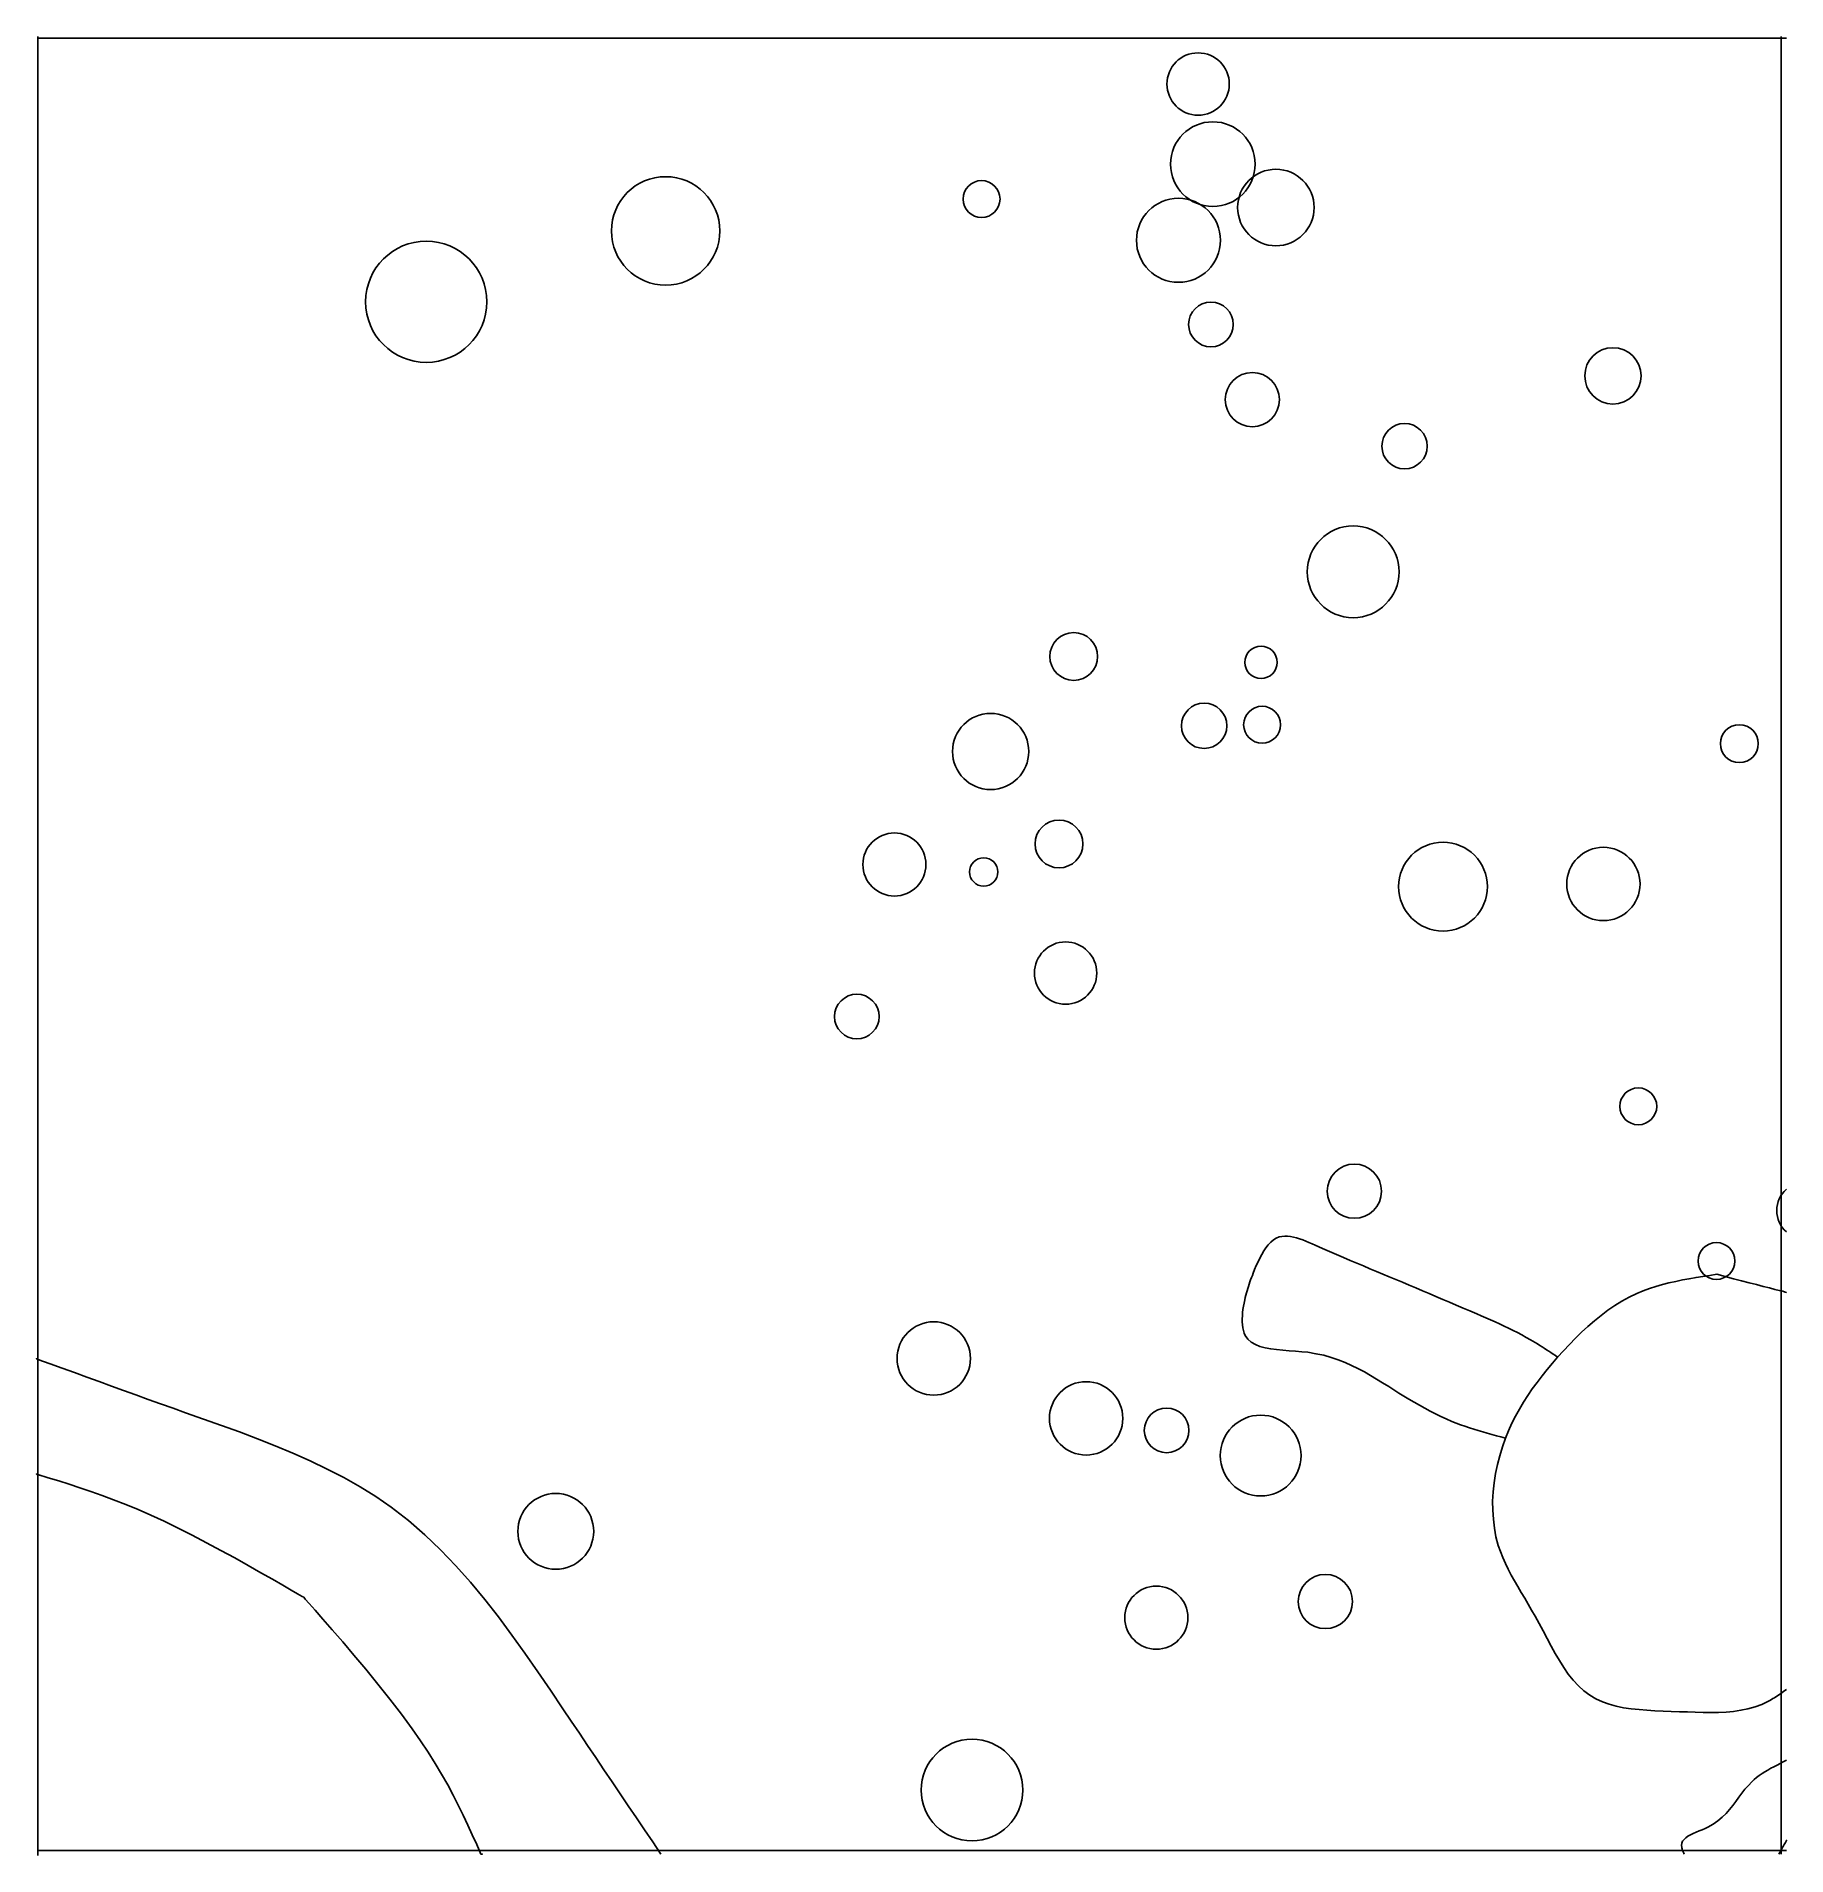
# Model space of a CAD drawing. Extents: x 9.06 to 10.04, y 3.53 to 4.56.
import ezdxf

# ---------------------------------------------------------------- set-up
doc = ezdxf.new("R2010")
doc.units = 0
for name, color, linetype in [('LAYER1', 7, 'CONTINUOUS'), ('LAYER10', 1, 'CONTINUOUS'), ('LAYER12', 5, 'CONTINUOUS')]:
    doc.layers.add(name, color=color, linetype=linetype)

msp = doc.modelspace()

# ---------------------------------------------------------------- linework, layer by layer
at = {"layer": 'LAYER1', "color": 7, "linetype": 'CONTINUOUS'}
for points in [[(9.0561, 4.5561), (9.056, 4.5561)], [(9.056, 4.5561), (9.056, 4.5561)], [(9.056, 4.5561), (9.056, 4.5561)], [(9.056, 4.5561), (10.0388, 4.5561)], [(9.056, 4.5561), (9.0561, 4.5561)], [(9.0561, 4.5561), (9.0561, 4.5561)], [(10.0388, 4.5561), (10.0428, 4.5561)], [(9.8843, 3.7659), (9.8817, 3.7666), (9.8791, 3.7673), (9.8766, 3.768), (9.874, 3.7687), (9.8715, 3.7694), (9.8689, 3.7702), (9.8664, 3.771), (9.8639, 3.7718), (9.8613, 3.7726), (9.8589, 3.7735), (9.8564, 3.7744), (9.8539, 3.7754), (9.8508, 3.7768), (9.8477, 3.7782), (9.8447, 3.7797), (9.8417, 3.7812), (9.8387, 3.7828), (9.8357, 3.7845), (9.8328, 3.7862), (9.8298, 3.7879), (9.8269, 3.7897), (9.8241, 3.7914), (9.8212, 3.7932), (9.8184, 3.795), (9.8149, 3.7971), (9.8115, 3.7992), (9.8081, 3.8013), (9.8046, 3.8033), (9.801, 3.8052), (9.7974, 3.807), (9.7937, 3.8087), (9.7898, 3.8102), (9.7858, 3.8115), (9.7817, 3.8127), (9.7773, 3.8136), (9.7728, 3.8144), (9.7693, 3.8147), (9.7657, 3.815), (9.7622, 3.8153), (9.7586, 3.8156), (9.7551, 3.8159), (9.7518, 3.8163), (9.7486, 3.8169), (9.7457, 3.8177), (9.7431, 3.8187), (9.7408, 3.8201), (9.7389, 3.8218), (9.7374, 3.8238), (9.7368, 3.8252), (9.7364, 3.8266), (9.736, 3.8281), (9.7358, 3.8298), (9.7357, 3.8315), (9.7357, 3.8332), (9.7358, 3.835), (9.7359, 3.8368), (9.7361, 3.8386), (9.7364, 3.8404), (9.7367, 3.8422), (9.7371, 3.844), (9.7374, 3.8453), (9.7377, 3.8466), (9.7381, 3.8479), (9.7384, 3.8491), (9.7388, 3.8504), (9.7392, 3.8516), (9.7396, 3.8528), (9.74, 3.8541), (9.7404, 3.8553), (9.7409, 3.8566), (9.7414, 3.8578), (9.7419, 3.8591), (9.7427, 3.8612), (9.7436, 3.8633), (9.7446, 3.8655), (9.7456, 3.8676), (9.7467, 3.8696), (9.7479, 3.8716), (9.7491, 3.8734), (9.7504, 3.8751), (9.7518, 3.8765), (9.7533, 3.8778), (9.7549, 3.8788), (9.7566, 3.8795), (9.7581, 3.8798), (9.7597, 3.88), (9.7612, 3.88), (9.7629, 3.8798), (9.7646, 3.8794), (9.7663, 3.879), (9.768, 3.8784), (9.7698, 3.8778), (9.7715, 3.8771), (9.7733, 3.8763), (9.7751, 3.8756), (9.7768, 3.8748), (9.781, 3.873), (9.785, 3.8712), (9.7889, 3.8695), (9.7928, 3.8678), (9.7966, 3.8662), (9.8003, 3.8646), (9.8041, 3.8631), (9.8077, 3.8615), (9.8114, 3.86), (9.8151, 3.8585), (9.8187, 3.8569), (9.8224, 3.8554), (9.8261, 3.8539), (9.8299, 3.8523), (9.8336, 3.8507), (9.8374, 3.8491), (9.8412, 3.8475), (9.845, 3.8459), (9.8489, 3.8442), (9.8527, 3.8426), (9.8565, 3.841), (9.8604, 3.8393), (9.8642, 3.8377), (9.868, 3.836), (9.8706, 3.8349), (9.8732, 3.8338), (9.8758, 3.8327), (9.8784, 3.8315), (9.8809, 3.8304), (9.8835, 3.8292), (9.886, 3.828), (9.8886, 3.8267), (9.8911, 3.8255), (9.8935, 3.8242), (9.896, 3.8228), (9.8984, 3.8214), (9.8997, 3.8207), (9.901, 3.8199), (9.9023, 3.8191), (9.9036, 3.8183), (9.9049, 3.8175), (9.9061, 3.8167), (9.9074, 3.8158), (9.9087, 3.815), (9.9099, 3.8142), (9.9112, 3.8133), (9.9124, 3.8125), (9.9137, 3.8116)], [(9.0561, 3.8104), (9.0561, 3.8104), (9.0561, 3.8104), (9.0561, 3.8104), (9.0561, 3.8104), (9.0561, 3.8104), (9.0561, 3.8104), (9.056, 3.8104), (9.056, 3.8104), (9.056, 3.8104), (9.056, 3.8104), (9.056, 3.8104), (9.056, 3.8104), (9.0557, 3.8105), (9.0555, 3.8106), (9.0553, 3.8107), (9.0553, 3.8107), (9.0552, 3.8107), (9.0552, 3.8107), (9.0553, 3.8107), (9.0554, 3.8106), (9.0555, 3.8106), (9.0557, 3.8105), (9.0559, 3.8105), (9.056, 3.8104)], [(9.4075, 3.5312), (9.403, 3.538), (9.3984, 3.5448), (9.3938, 3.5516), (9.3892, 3.5584), (9.3847, 3.5652), (9.3801, 3.572), (9.3755, 3.5788), (9.3709, 3.5856), (9.3663, 3.5925), (9.3616, 3.5994), (9.357, 3.6062), (9.3523, 3.6131), (9.3453, 3.6236), (9.3381, 3.6341), (9.3309, 3.6445), (9.3235, 3.6548), (9.3159, 3.665), (9.3082, 3.6749), (9.3002, 3.6846), (9.2919, 3.6939), (9.2833, 3.7029), (9.2744, 3.7114), (9.2651, 3.7194), (9.2554, 3.7269), (9.2468, 3.7329), (9.2379, 3.7385), (9.2287, 3.7437), (9.2193, 3.7485), (9.2097, 3.7531), (9.1999, 3.7575), (9.19, 3.7616), (9.1799, 3.7656), (9.1698, 3.7694), (9.1597, 3.7731), (9.1495, 3.7767), (9.1393, 3.7803), (9.1323, 3.7828), (9.1253, 3.7853), (9.1183, 3.7878), (9.1114, 3.7903), (9.1044, 3.7928), (9.0975, 3.7953), (9.0906, 3.7979), (9.0836, 3.8004), (9.0767, 3.8029), (9.0698, 3.8054), (9.0629, 3.8079), (9.056, 3.8104)], [(9.056, 3.8104), (9.056, 3.8104), (9.056, 3.8104), (9.056, 3.8104), (9.056, 3.8104), (9.056, 3.8104), (9.0561, 3.8104), (9.0561, 3.8104), (9.0561, 3.8104), (9.0561, 3.8104), (9.0561, 3.8104), (9.0561, 3.8104), (9.0561, 3.8104), (9.0564, 3.8103), (9.0566, 3.8102), (9.0568, 3.8101), (9.0569, 3.8101), (9.0569, 3.8101), (9.0569, 3.8101), (9.0568, 3.8101), (9.0567, 3.8102), (9.0566, 3.8102), (9.0564, 3.8103), (9.0563, 3.8103), (9.0561, 3.8104)], [(9.056, 3.8104), (9.056, 3.8104), (9.056, 3.8104), (9.056, 3.8104), (9.056, 3.8104), (9.056, 3.8104), (9.056, 3.8104), (9.056, 3.8104), (9.056, 3.8104), (9.056, 3.8104), (9.056, 3.8104), (9.056, 3.8104), (9.056, 3.8104), (9.056, 3.8104), (9.056, 3.8104), (9.056, 3.8104), (9.056, 3.8104), (9.056, 3.8104), (9.056, 3.8104), (9.056, 3.8104), (9.056, 3.8104), (9.056, 3.8104), (9.056, 3.8104), (9.056, 3.8104), (9.056, 3.8104)], [(9.0561, 3.8104), (9.0561, 3.8104), (9.0561, 3.8104), (9.0561, 3.8104), (9.0561, 3.8104), (9.0561, 3.8104), (9.0561, 3.8104), (9.0561, 3.8104), (9.0561, 3.8104), (9.0561, 3.8104), (9.0561, 3.8104), (9.0561, 3.8104), (9.0561, 3.8104), (9.0561, 3.8104), (9.0561, 3.8104), (9.0561, 3.8104), (9.0561, 3.8104), (9.0561, 3.8104), (9.0561, 3.8104), (9.0561, 3.8104), (9.0561, 3.8104), (9.0561, 3.8104), (9.0561, 3.8104), (9.0561, 3.8104), (9.0561, 3.8104)], [(9.0561, 3.8104), (9.0561, 3.8104), (9.0561, 3.8104), (9.0561, 3.8104), (9.0561, 3.8104), (9.0561, 3.8104), (9.0561, 3.8104), (9.0561, 3.8104), (9.0561, 3.8104), (9.0561, 3.8104), (9.0561, 3.8104), (9.0561, 3.8104), (9.0561, 3.8104), (9.0561, 3.8104), (9.0561, 3.8104), (9.0561, 3.8104), (9.0561, 3.8104), (9.0561, 3.8104), (9.0561, 3.8104), (9.0561, 3.8104), (9.0561, 3.8104), (9.0561, 3.8104), (9.0561, 3.8104), (9.0561, 3.8104), (9.0561, 3.8104)], [(9.0561, 3.8104), (9.0561, 3.8104), (9.0561, 3.8104), (9.0561, 3.8104), (9.0561, 3.8104), (9.0561, 3.8104), (9.0561, 3.8104), (9.0561, 3.8104), (9.0561, 3.8104), (9.0561, 3.8104), (9.0561, 3.8104), (9.0561, 3.8104), (9.0561, 3.8104), (9.0561, 3.8104), (9.0561, 3.8104), (9.0561, 3.8104), (9.0561, 3.8104), (9.0561, 3.8104), (9.0561, 3.8104), (9.0561, 3.8104), (9.0561, 3.8104), (9.0561, 3.8104), (9.0561, 3.8104), (9.0561, 3.8104), (9.0561, 3.8104)], [(9.0561, 3.7453), (9.0561, 3.7453), (9.0561, 3.7453), (9.0561, 3.7453), (9.0561, 3.7454), (9.0561, 3.7454), (9.0561, 3.7454), (9.056, 3.7454), (9.056, 3.7454), (9.056, 3.7454), (9.056, 3.7454), (9.056, 3.7454), (9.056, 3.7454), (9.0557, 3.7455), (9.0555, 3.7456), (9.0553, 3.7456), (9.0553, 3.7456), (9.0552, 3.7457), (9.0552, 3.7456), (9.0553, 3.7456), (9.0554, 3.7456), (9.0555, 3.7455), (9.0557, 3.7455), (9.0558, 3.7454), (9.056, 3.7454)], [(9.056, 3.7454), (9.056, 3.7454), (9.056, 3.7454), (9.056, 3.7454), (9.056, 3.7454), (9.056, 3.7454), (9.056, 3.7454), (9.056, 3.7454), (9.056, 3.7454), (9.056, 3.7454), (9.056, 3.7454), (9.056, 3.7454), (9.056, 3.7454), (9.056, 3.7454), (9.056, 3.7454), (9.056, 3.7454), (9.056, 3.7454), (9.056, 3.7454), (9.056, 3.7454), (9.056, 3.7454), (9.056, 3.7454), (9.056, 3.7454), (9.056, 3.7454), (9.056, 3.7454), (9.056, 3.7454)], [(9.056, 3.7454), (9.056, 3.7454), (9.056, 3.7454), (9.056, 3.7454), (9.056, 3.7454), (9.056, 3.7454), (9.056, 3.7454), (9.056, 3.7454), (9.056, 3.7454), (9.056, 3.7454), (9.056, 3.7454), (9.056, 3.7454), (9.056, 3.7454), (9.056, 3.745), (9.056, 3.7448), (9.056, 3.7446), (9.056, 3.7445), (9.056, 3.7445), (9.056, 3.7445), (9.056, 3.7446), (9.056, 3.7447), (9.056, 3.7448), (9.056, 3.745), (9.056, 3.7452), (9.056, 3.7454)], [(9.056, 3.7454), (9.0619, 3.7436), (9.0678, 3.7418), (9.0737, 3.7399), (9.0798, 3.7379), (9.086, 3.7358), (9.0923, 3.7336), (9.0988, 3.7312), (9.1056, 3.7285), (9.1126, 3.7256), (9.1198, 3.7224), (9.1274, 3.719), (9.1353, 3.7151), (9.1432, 3.7111), (9.1512, 3.7069), (9.1593, 3.7026), (9.1672, 3.6983), (9.1748, 3.694), (9.1819, 3.69), (9.1884, 3.6863), (9.1942, 3.683), (9.199, 3.6802), (9.2026, 3.678), (9.2051, 3.6766), (9.2061, 3.6761), (9.2061, 3.6761), (9.2061, 3.6761), (9.2061, 3.6761), (9.2061, 3.6761), (9.2061, 3.6761), (9.2061, 3.6761), (9.2061, 3.6761), (9.2061, 3.6761), (9.2061, 3.6761), (9.2061, 3.6761), (9.2061, 3.6761), (9.2061, 3.6761), (9.2069, 3.6751), (9.2091, 3.6726), (9.2125, 3.6688), (9.2169, 3.6638), (9.2221, 3.6578), (9.2281, 3.6509), (9.2344, 3.6434), (9.2411, 3.6355), (9.2479, 3.6271), (9.2547, 3.6186), (9.2612, 3.6102), (9.2673, 3.6018), (9.272, 3.5951), (9.2763, 3.5886), (9.2803, 3.5823), (9.2839, 3.5762), (9.2873, 3.5702), (9.2904, 3.5644), (9.2933, 3.5587), (9.2961, 3.5531), (9.2987, 3.5475), (9.3012, 3.5421), (9.3037, 3.5366), (9.3061, 3.5312)], [(9.056, 3.7454), (9.056, 3.7454), (9.056, 3.7454), (9.056, 3.7454), (9.056, 3.7454), (9.056, 3.7454), (9.056, 3.7454), (9.056, 3.7454), (9.056, 3.7454), (9.056, 3.7454), (9.056, 3.7454), (9.056, 3.7454), (9.056, 3.7454), (9.056, 3.745), (9.056, 3.7448), (9.056, 3.7446), (9.056, 3.7445), (9.056, 3.7445), (9.056, 3.7445), (9.056, 3.7446), (9.056, 3.7447), (9.056, 3.7448), (9.056, 3.745), (9.056, 3.7452), (9.056, 3.7454)], [(9.056, 3.7454), (9.056, 3.7454), (9.056, 3.7454), (9.056, 3.7454), (9.056, 3.7454), (9.056, 3.7454), (9.0561, 3.7454), (9.0561, 3.7454), (9.0561, 3.7453), (9.0561, 3.7453), (9.0561, 3.7453), (9.0561, 3.7453), (9.0561, 3.7453), (9.0564, 3.7453), (9.0566, 3.7452), (9.0568, 3.7451), (9.0569, 3.7451), (9.0569, 3.7451), (9.0569, 3.7451), (9.0568, 3.7451), (9.0567, 3.7452), (9.0566, 3.7452), (9.0564, 3.7452), (9.0563, 3.7453), (9.0561, 3.7453)], [(10.0428, 3.5841), (10.041, 3.5832), (10.0392, 3.5823), (10.0375, 3.5814), (10.0357, 3.5805), (10.034, 3.5796), (10.0323, 3.5786), (10.0307, 3.5776), (10.0291, 3.5766), (10.0275, 3.5755), (10.026, 3.5744), (10.0246, 3.5732), (10.0232, 3.572), (10.0213, 3.5699), (10.0194, 3.5678), (10.0177, 3.5656), (10.016, 3.5633), (10.0142, 3.5609), (10.0125, 3.5586), (10.0106, 3.5563), (10.0087, 3.5541), (10.0065, 3.552), (10.0041, 3.55), (10.0015, 3.5481), (9.9985, 3.5464), (9.9969, 3.5456), (9.9952, 3.5449), (9.9935, 3.5442), (9.9918, 3.5435), (9.9902, 3.5427), (9.9886, 3.542), (9.9872, 3.5412), (9.986, 3.5404), (9.985, 3.5394), (9.9842, 3.5384), (9.9837, 3.5373), (9.9836, 3.5361), (9.9836, 3.5357), (9.9837, 3.5354), (9.9837, 3.535), (9.9838, 3.5346), (9.9839, 3.5342), (9.984, 3.5338), (9.9842, 3.5333), (9.9843, 3.5329), (9.9845, 3.5325), (9.9847, 3.5321), (9.9849, 3.5316), (9.985, 3.5312)], [(10.0386, 3.5312), (10.039, 3.532), (10.0395, 3.5329), (10.04, 3.5337), (10.0404, 3.5345), (10.0408, 3.5352), (10.0412, 3.5359), (10.0416, 3.5366), (10.0419, 3.5372), (10.0422, 3.5377), (10.0424, 3.5381), (10.0426, 3.5385), (10.0428, 3.5387), (10.0428, 3.5388), (10.0429, 3.5389), (10.0429, 3.539), (10.0429, 3.539), (10.0429, 3.539), (10.0429, 3.539), (10.0429, 3.539), (10.0429, 3.5389), (10.0428, 3.5389), (10.0428, 3.5389), (10.0428, 3.5388), (10.0428, 3.5387)], [(10.0428, 3.5387), (10.0428, 3.5387), (10.0428, 3.5387), (10.0428, 3.5387), (10.0428, 3.5387), (10.0428, 3.5387), (10.0428, 3.5387), (10.0428, 3.5387), (10.0428, 3.5387), (10.0428, 3.5387), (10.0428, 3.5387), (10.0428, 3.5387), (10.0428, 3.5387), (10.0428, 3.5387), (10.0428, 3.5387), (10.0428, 3.5387), (10.0428, 3.5387), (10.0428, 3.5387), (10.0428, 3.5387), (10.0428, 3.5387), (10.0428, 3.5387), (10.0428, 3.5387), (10.0428, 3.5387), (10.0428, 3.5387), (10.0428, 3.5387)], [(9.3061, 3.5312), (9.3061, 3.5312), (9.3061, 3.5312), (9.3061, 3.5312), (9.3061, 3.5312), (9.3061, 3.5312), (9.3061, 3.5312), (9.3061, 3.5312), (9.3061, 3.5312), (9.3061, 3.5312), (9.3061, 3.5312), (9.3061, 3.5312), (9.3061, 3.5312), (9.3064, 3.5312), (9.3066, 3.5312), (9.3068, 3.5312), (9.3069, 3.5312), (9.3069, 3.5312), (9.3069, 3.5312), (9.3068, 3.5312), (9.3067, 3.5312), (9.3066, 3.5312), (9.3064, 3.5312), (9.3063, 3.5312), (9.3061, 3.5312)], [(9.3061, 3.5312), (9.3061, 3.5312), (9.3061, 3.5312), (9.3061, 3.5312), (9.3061, 3.5312), (9.3061, 3.5312), (9.3061, 3.5312), (9.3061, 3.5312), (9.3061, 3.5312), (9.3061, 3.5312), (9.3061, 3.5312), (9.3061, 3.5312), (9.3061, 3.5312), (9.3061, 3.5312), (9.3061, 3.5312), (9.3061, 3.5312), (9.3061, 3.5312), (9.3061, 3.5312), (9.3061, 3.5312), (9.3061, 3.5312), (9.3061, 3.5312), (9.3061, 3.5312), (9.3061, 3.5312), (9.3061, 3.5312), (9.3061, 3.5312)], [(9.4075, 3.5312), (9.4075, 3.5312), (9.4075, 3.5312), (9.4075, 3.5312), (9.4075, 3.5312), (9.4075, 3.5312), (9.4075, 3.5312), (9.4075, 3.5312), (9.4075, 3.5312), (9.4075, 3.5312), (9.4075, 3.5312), (9.4075, 3.5312), (9.4075, 3.5312), (9.4075, 3.5312), (9.4075, 3.5312), (9.4075, 3.5312), (9.4075, 3.5312), (9.4075, 3.5312), (9.4075, 3.5312), (9.4075, 3.5312), (9.4075, 3.5312), (9.4075, 3.5312), (9.4075, 3.5312), (9.4075, 3.5312), (9.4075, 3.5312)], [(10.0386, 3.5312), (10.0386, 3.5312), (10.0386, 3.5312), (10.0386, 3.5312), (10.0386, 3.5312), (10.0386, 3.5312), (10.0386, 3.5312), (10.0386, 3.5312), (10.0386, 3.5312), (10.0386, 3.5312), (10.0386, 3.5312), (10.0386, 3.5312), (10.0386, 3.5312), (10.0386, 3.5312), (10.0386, 3.5312), (10.0386, 3.5312), (10.0386, 3.5312), (10.0386, 3.5312), (10.0386, 3.5312), (10.0386, 3.5312), (10.0386, 3.5312), (10.0386, 3.5312), (10.0386, 3.5312), (10.0386, 3.5312), (10.0386, 3.5312)], [(10.0386, 3.5312), (10.0386, 3.5312), (10.0386, 3.5312), (10.0386, 3.5312), (10.0386, 3.5312), (10.0386, 3.5312), (10.0386, 3.5312), (10.0386, 3.5312), (10.0386, 3.5312), (10.0386, 3.5312), (10.0386, 3.5312), (10.0386, 3.5312), (10.0386, 3.5312), (10.0386, 3.5312), (10.0386, 3.5312), (10.0386, 3.5312), (10.0386, 3.5312), (10.0386, 3.5312), (10.0386, 3.5312), (10.0386, 3.5312), (10.0386, 3.5312), (10.0386, 3.5312), (10.0386, 3.5312), (10.0386, 3.5312), (10.0386, 3.5312)]]:
    msp.add_lwpolyline(points, dxfattribs=at)
for centre, radius in [((9.7108, 4.5302), 0.0176), ((9.7191, 4.485), 0.0239), ((9.4103, 4.4473), 0.0306), ((9.7547, 4.4605), 0.0216), ((9.5886, 4.4653), 0.0104), ((9.6997, 4.442), 0.0237), ((9.2752, 4.4073), 0.0342), ((9.718, 4.3945), 0.0126), ((9.9449, 4.3655), 0.0159), ((9.7414, 4.3521), 0.0153), ((9.8273, 4.3258), 0.0128), ((9.7983, 4.2549), 0.0259), ((9.6406, 4.2071), 0.0135), ((9.7463, 4.2038), 0.0091), ((9.7142, 4.168), 0.0128), ((9.5937, 4.1535), 0.0215), ((9.7469, 4.1686), 0.0104), ((10.0162, 4.1579), 0.0107), ((9.5394, 4.0897), 0.0178), ((9.6323, 4.1013), 0.0135), ((9.849, 4.0772), 0.0251), ((9.9395, 4.0787), 0.0207), ((9.5898, 4.0855), 0.008), ((9.636, 4.0284), 0.0176), ((9.5182, 4.0039), 0.0126), ((9.9592, 3.9532), 0.0104), ((9.799, 3.9053), 0.0153), ((10.0033, 3.8659), 0.0104), ((9.5616, 3.8109), 0.0207), ((9.6476, 3.7771), 0.0207), ((9.693, 3.7703), 0.0126), ((9.7461, 3.7561), 0.0228), ((9.3483, 3.7133), 0.0214), ((9.7826, 3.6737), 0.0153), ((9.6872, 3.6646), 0.0178), ((9.5832, 3.5673), 0.0287)]:
    msp.add_circle(centre, radius, dxfattribs=at)
msp.add_arc((10.0532, 3.8944), 0.0159, 130.9509, -130.9606, dxfattribs=at)
at = {"layer": 'LAYER10', "color": 1, "linetype": 'CONTINUOUS'}
for points in [[(10.0428, 3.6241), (10.0419, 3.6235), (10.0411, 3.6229), (10.0403, 3.6223), (10.0394, 3.6217), (10.0386, 3.6211), (10.0377, 3.6205), (10.0369, 3.62), (10.036, 3.6194), (10.0352, 3.6189), (10.0343, 3.6184), (10.0334, 3.6179), (10.0326, 3.6174), (10.0289, 3.6156), (10.0251, 3.6142), (10.0211, 3.6131), (10.0171, 3.6123), (10.013, 3.6117), (10.0088, 3.6113), (10.0045, 3.6111), (10.0002, 3.611), (9.9958, 3.6111), (9.9913, 3.6112), (9.9869, 3.6114), (9.9824, 3.6115), (9.9778, 3.6117), (9.9732, 3.6118), (9.9686, 3.612), (9.9641, 3.6123), (9.9596, 3.6127), (9.9552, 3.6131), (9.9509, 3.6138), (9.9468, 3.6147), (9.9428, 3.6158), (9.939, 3.6171), (9.9353, 3.6188), (9.9319, 3.6208), (9.9285, 3.6233), (9.9254, 3.6261), (9.9225, 3.6293), (9.9197, 3.6328), (9.9171, 3.6365), (9.9147, 3.6404), (9.9123, 3.6444), (9.91, 3.6486), (9.9078, 3.6528), (9.9055, 3.6571), (9.9033, 3.6613), (9.901, 3.6655), (9.899, 3.6689), (9.8971, 3.6723), (9.8951, 3.6756), (9.8931, 3.6789), (9.8912, 3.6821), (9.8893, 3.6854), (9.8875, 3.6886), (9.8858, 3.6919), (9.8842, 3.6952), (9.8827, 3.6986), (9.8814, 3.702), (9.8802, 3.7054), (9.8789, 3.7102), (9.878, 3.7151), (9.8774, 3.7202), (9.8771, 3.7252), (9.877, 3.7304), (9.8773, 3.7356), (9.8778, 3.7407), (9.8786, 3.7459), (9.8797, 3.751), (9.881, 3.756), (9.8825, 3.761), (9.8843, 3.7659), (9.886, 3.7701), (9.8879, 3.7743), (9.8899, 3.7783), (9.8921, 3.7823), (9.8944, 3.7862), (9.8969, 3.79), (9.8994, 3.7938), (9.9021, 3.7974), (9.9049, 3.8011), (9.9077, 3.8046), (9.9107, 3.8082), (9.9137, 3.8116), (9.9169, 3.8153), (9.9203, 3.8188), (9.9237, 3.8223), (9.9272, 3.8257), (9.9307, 3.829), (9.9344, 3.8322), (9.9382, 3.8352), (9.942, 3.8381), (9.9459, 3.8408), (9.95, 3.8433), (9.9541, 3.8455), (9.9584, 3.8476), (9.9619, 3.849), (9.9655, 3.8504), (9.9691, 3.8516), (9.9728, 3.8526), (9.9765, 3.8536), (9.9803, 3.8544), (9.9841, 3.8552), (9.9879, 3.8559), (9.9918, 3.8566), (9.9957, 3.8572), (9.9996, 3.8578), (10.0035, 3.8584)], [(10.0035, 3.8584), (10.0082, 3.8571), (10.0129, 3.8559), (10.0174, 3.8548), (10.0218, 3.8536), (10.0259, 3.8526), (10.0297, 3.8516), (10.0332, 3.8507), (10.0362, 3.8499), (10.0387, 3.8493), (10.0407, 3.8488), (10.0421, 3.8484), (10.0428, 3.8482), (10.0428, 3.8482), (10.0428, 3.8482), (10.0428, 3.8482), (10.0428, 3.8482), (10.0428, 3.8482), (10.0428, 3.8482), (10.0428, 3.8482), (10.0428, 3.8482), (10.0428, 3.8482), (10.0428, 3.8482), (10.0428, 3.8482), (10.0428, 3.8482)], [(10.0428, 3.8482), (10.0428, 3.8482), (10.0428, 3.8482), (10.0428, 3.8482), (10.0428, 3.8482), (10.0428, 3.8482), (10.0428, 3.8482), (10.0428, 3.8482), (10.0428, 3.8482), (10.0428, 3.8482), (10.0428, 3.8482), (10.0428, 3.8482), (10.0428, 3.8482), (10.0428, 3.8482), (10.0428, 3.8482), (10.0428, 3.8482), (10.0428, 3.8482), (10.0428, 3.8482), (10.0428, 3.8482), (10.0428, 3.8482), (10.0428, 3.8482), (10.0428, 3.8482), (10.0428, 3.8482), (10.0428, 3.8482), (10.0428, 3.8482)]]:
    msp.add_lwpolyline(points, dxfattribs=at)
at = {"layer": 'LAYER12', "color": 5, "linetype": 'CONTINUOUS'}
for points in [[(9.0561, 4.5561), (9.056, 4.5561)], [(9.056, 4.5561), (9.056, 4.5561)], [(9.056, 4.5561), (9.056, 4.5561)], [(9.056, 4.5561), (10.0388, 4.5561)], [(9.056, 4.5561), (9.0561, 4.5561)], [(9.0561, 4.5561), (9.0561, 4.5571)], [(9.0561, 4.5561), (9.0561, 4.5561)], [(9.0561, 3.5448), (9.0561, 4.5561)], [(10.0388, 4.5561), (10.0428, 4.5561)], [(10.0398, 4.5571), (10.0398, 3.5312)], [(9.0561, 3.5341), (9.0561, 3.5448)], [(9.057, 3.5331), (9.056, 3.5331)], [(9.056, 3.5331), (9.0561, 3.5331)], [(9.0561, 3.5331), (9.056, 3.5331)], [(9.0561, 3.5312), (9.0561, 3.5341)], [(10.0428, 3.5331), (9.057, 3.5331)], [(9.0561, 3.5303), (9.0561, 3.5312)]]:
    msp.add_lwpolyline(points, dxfattribs=at)

doc.saveas('drawing.dxf')
